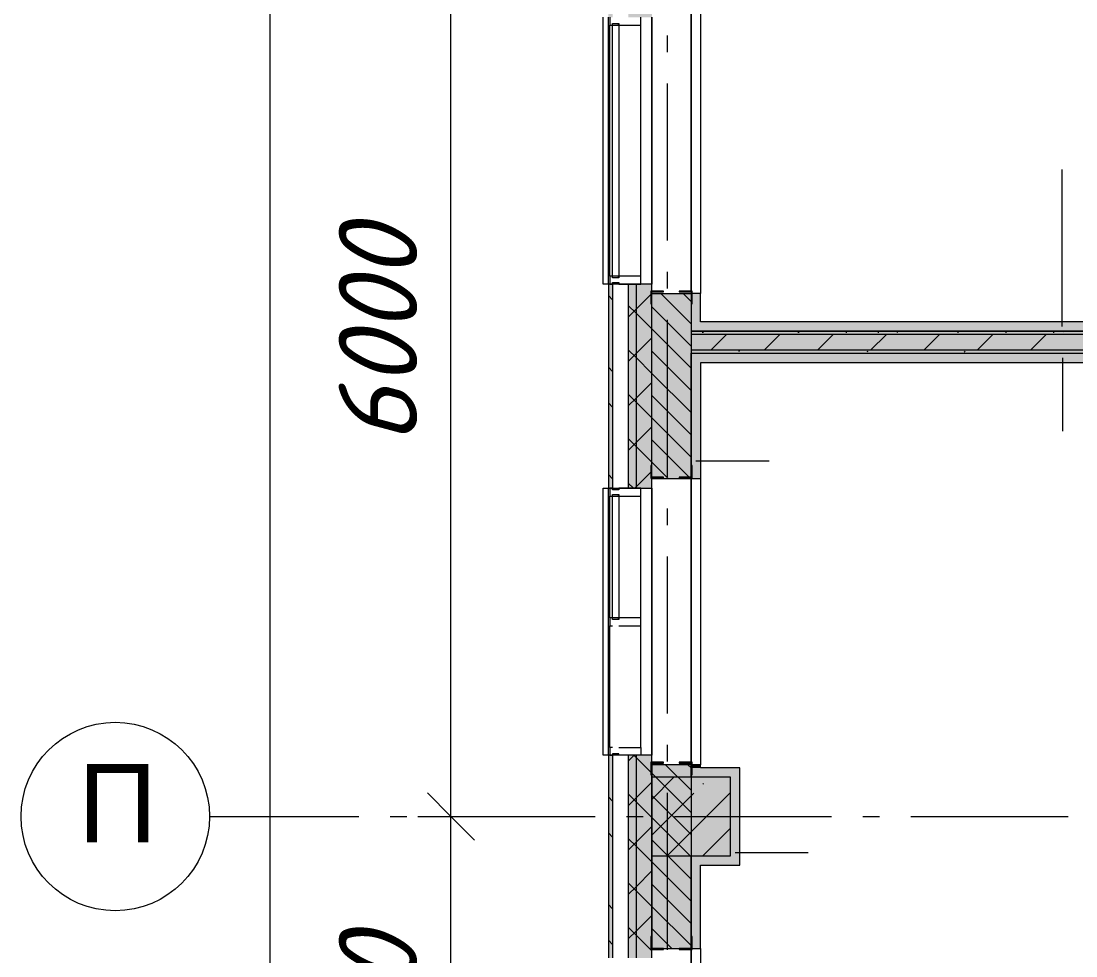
# Model space of a CAD drawing. Header units: millimetres. Extents: x -537608 to 253996, y -217170 to 186033.
# Drawn here: x -320993 to -314275, y 118934 to 124886 of the extents above; entities that cross this region are included whole.
import ezdxf

# ---------------------------------------------------------------- set-up
doc = ezdxf.new("R2010")
doc.units = ezdxf.units.MM
doc.layers.add('PDF _Геометрия', color=7, linetype='Continuous')
doc.layers.add('PDF _Текст', color=7, linetype='Continuous')
doc.layers.add('PDF _Сплошная заливка', color=7, linetype='Continuous', true_color=0xffffff)
doc.styles.add('PDF ArialMT', font='arial.ttf')
doc.styles.add('PDF ISOCPEUR Italic', font='isocpeui.ttf')

msp = doc.modelspace()

# ---------------------------------------------------------------- hatches: boundary and pattern name
at = {"layer": 'PDF _Сплошная заливка', "transparency": 33554559}
h = msp.add_hatch(color=256, dxfattribs=at)
h.paths.add_polyline_path([(-317226.1745, 91171.2657), (-317226.1745, 100422.2895), (-317253.1726, 100422.2895), (-317253.1726, 91171.2657)], flags=0)
h.paths.add_polyline_path([(-317226.1745, 102122.2896), (-317226.1745, 105221.2638), (-317253.1726, 105221.2638), (-317253.1726, 102122.2896)], flags=0)
h.paths.add_polyline_path([(-317226.1745, 106921.2639), (-317226.1745, 108375.063), (-317253.1726, 108375.063), (-317253.1726, 106921.2639)], flags=0)
h.paths.add_polyline_path([(-317226.1745, 110075.063), (-317226.1745, 111221.2632), (-317253.1726, 111221.2632), (-317253.1726, 110075.063)], flags=0)
h.paths.add_polyline_path([(-317226.1745, 112921.2633), (-317226.1745, 114221.2618), (-317253.1726, 114221.2618), (-317253.1726, 112921.2633)], flags=0)
h.paths.add_polyline_path([(-317226.1745, 115921.2619), (-317226.1745, 117221.2605), (-317253.1726, 117221.2605), (-317253.1726, 115921.2619)], flags=0)
h.paths.add_polyline_path([(-317253.1726, 118921.2605), (-317226.1745, 118921.2605), (-317226.1745, 120211.2608), (-317253.1726, 120211.2608), (-317253.1726, 119479.1985)], flags=0)
h.paths.add_polyline_path([(-317226.1745, 121911.2609), (-317226.1745, 123211.2594), (-317253.1726, 123211.2594), (-317253.1726, 121911.2609)], flags=0)
h.paths.add_polyline_path([(-317226.1745, 124911.2595), (-317226.1745, 126221.259), (-317253.1726, 126221.259), (-317253.1726, 124911.2595)], flags=0)
h.paths.add_polyline_path([(-317226.1745, 127921.2597), (-317226.1745, 129221.2593), (-317253.1726, 129221.2593), (-317253.1726, 127921.2597)], flags=0)
h.paths.add_polyline_path([(-317253.1726, 130921.2596), (-317226.1745, 130921.2596), (-317226.1745, 132321.2581), (-317253.1726, 132321.2581), (-317253.1726, 132222.2807)], flags=0)
h.paths.add_polyline_path([(-317226.1745, 134021.2585), (-317226.1745, 135221.2584), (-317253.1726, 135221.2584), (-317253.1726, 134021.2585)], flags=0)
h.paths.add_polyline_path([(-317226.1745, 136921.2575), (-317226.1745, 138221.2584), (-317253.1726, 138221.2584), (-317253.1726, 136921.2575)], flags=0)
h.paths.add_polyline_path([(-317226.1745, 139921.2574), (-317226.1745, 141348.2576), (-317253.1726, 141348.2576), (-317253.1726, 139921.2574)], flags=0)
h = msp.add_hatch(color=256, dxfattribs=at)
h.paths.add_polyline_path([(-317076.174, 91321.2663), (-317076.174, 100422.2895), (-317126.1742, 100422.2895), (-317126.1742, 91321.2663)], flags=0)
h.paths.add_polyline_path([(-317126.1742, 102122.2896), (-317076.174, 102122.2896), (-317076.174, 105221.2638), (-317126.1742, 105221.2638), (-317126.1742, 102488.423)], flags=0)
h.paths.add_polyline_path([(-317076.174, 106921.2639), (-317076.174, 108375.063), (-317126.1742, 108375.063), (-317126.1742, 106921.2639)], flags=0)
h.paths.add_polyline_path([(-317076.174, 110075.063), (-317076.174, 111221.2632), (-317126.1742, 111221.2632), (-317126.1742, 110075.063)], flags=0)
h.paths.add_polyline_path([(-317076.174, 112921.2633), (-317076.174, 114221.2618), (-317126.1742, 114221.2618), (-317126.1742, 112921.2633)], flags=0)
h.paths.add_polyline_path([(-317126.1742, 115921.2619), (-317076.174, 115921.2619), (-317076.174, 117221.2605), (-317126.1742, 117221.2605), (-317126.1742, 116647.4015)], flags=0)
h.paths.add_polyline_path([(-317076.174, 118921.2605), (-317076.174, 120211.2608), (-317126.1742, 120211.2608), (-317126.1742, 118921.2605)], flags=0)
h.paths.add_polyline_path([(-317076.174, 121911.2609), (-317076.174, 123211.2594), (-317126.1742, 123211.2594), (-317126.1742, 121911.2609)], flags=0)
h.paths.add_polyline_path([(-317076.174, 124911.2595), (-317076.174, 126221.259), (-317126.1742, 126221.259), (-317126.1742, 124911.2595)], flags=0)
h.paths.add_polyline_path([(-317076.174, 127921.2597), (-317076.174, 129221.2593), (-317126.1742, 129221.2593), (-317126.1742, 127921.2597)], flags=0)
h.paths.add_polyline_path([(-317126.1742, 130921.2596), (-317076.174, 130921.2596), (-317076.174, 132321.2581), (-317126.1742, 132321.2581), (-317126.1742, 132222.2807)], flags=0)
h.paths.add_polyline_path([(-317076.174, 134021.2585), (-317076.174, 135221.2584), (-317126.1742, 135221.2584), (-317126.1742, 134021.2585)], flags=0)
h.paths.add_polyline_path([(-317076.174, 136921.2575), (-317076.174, 138221.2584), (-317126.1742, 138221.2584), (-317126.1742, 136921.2575)], flags=0)
h.paths.add_polyline_path([(-317076.174, 139921.2574), (-317076.174, 141221.257), (-317126.1742, 141221.257), (-317126.1742, 139921.2574)], flags=0)
h = msp.add_hatch(color=256, dxfattribs=at)
h.paths.add_polyline_path([(-317076.174, 91421.2666), (-316976.1736, 91421.2666), (-316976.1736, 100422.2895), (-317076.174, 100422.2895), (-317076.174, 92577.1358)], flags=0)
h.paths.add_polyline_path([(-316976.1736, 102122.2896), (-316976.1736, 105221.2638), (-317076.174, 105221.2638), (-317076.174, 102122.2896)], flags=0)
h.paths.add_polyline_path([(-316976.1736, 106921.2639), (-316976.1736, 108375.063), (-317076.174, 108375.063), (-317076.174, 106921.2639)], flags=0)
h.paths.add_polyline_path([(-316976.1736, 110075.063), (-316976.1736, 111221.2632), (-317076.174, 111221.2632), (-317076.174, 110075.063)], flags=0)
h.paths.add_polyline_path([(-316976.1736, 112921.2633), (-316976.1736, 114221.2618), (-317076.174, 114221.2618), (-317076.174, 112921.2633)], flags=0)
h.paths.add_polyline_path([(-317076.174, 115921.2619), (-316976.1736, 115921.2619), (-316976.1736, 117221.2605), (-317076.174, 117221.2605), (-317076.174, 116647.4015)], flags=0)
h.paths.add_polyline_path([(-317076.174, 118921.2605), (-316976.1736, 118921.2605), (-316976.1736, 120211.2608), (-317076.174, 120211.2608), (-317076.174, 119479.1985)], flags=0)
h.paths.add_polyline_path([(-316976.1736, 121911.2609), (-316976.1736, 123211.2594), (-317076.174, 123211.2594), (-317076.174, 121911.2609)], flags=0)
h.paths.add_polyline_path([(-316976.1736, 124911.2595), (-316976.1736, 126221.259), (-317076.174, 126221.259), (-317076.174, 124911.2595)], flags=0)
h.paths.add_polyline_path([(-316976.1736, 127921.2597), (-316976.1736, 129221.2593), (-317076.174, 129221.2593), (-317076.174, 127921.2597)], flags=0)
h.paths.add_polyline_path([(-317076.174, 130921.2596), (-316976.1736, 130921.2596), (-316976.1736, 132321.2581), (-317076.174, 132321.2581), (-317076.174, 131570.9112)], flags=0)
h.paths.add_polyline_path([(-316976.1736, 134021.2585), (-316976.1736, 135221.2584), (-317076.174, 135221.2584), (-317076.174, 134021.2585)], flags=0)
h.paths.add_polyline_path([(-316976.1736, 136921.2575), (-316976.1736, 138221.2584), (-317076.174, 138221.2584), (-317076.174, 136921.2575)], flags=0)
h.paths.add_polyline_path([(-317076.174, 139921.2574), (-316976.1736, 139921.2574), (-316976.1736, 141171.2584), (-317076.174, 141171.2584), (-317076.174, 140009.7201)], flags=0)
h = msp.add_hatch(color=256, dxfattribs=at)
h.paths.add_polyline_path([(-316726.1726, 111081.2631), (-316726.1726, 111161.2626), (-316976.1736, 111161.2626), (-316976.1736, 111081.2631), (-316761.8514, 111081.2631)], flags=0)
h.paths.add_polyline_path([(-316761.8514, 112981.2618), (-316726.1726, 112981.2618), (-316726.1726, 114161.2633), (-316976.1736, 114161.2633), (-316976.1736, 112981.2618)], flags=0)
h.paths.add_polyline_path([(-316726.1726, 115981.2604), (-316726.1726, 117161.262), (-316976.1736, 117161.262), (-316976.1736, 115981.2604), (-316761.8514, 115981.2604)], flags=0)
h.paths.add_polyline_path([(-316976.1736, 118981.2612), (-316726.1726, 118981.2612), (-316726.1726, 120151.2601), (-316976.1736, 120151.2601), (-316976.1736, 119479.1985)], flags=0)
h.paths.add_polyline_path([(-316761.8514, 121971.2593), (-316726.1726, 121971.2593), (-316726.1726, 123151.2609), (-316976.1736, 123151.2609), (-316976.1736, 121971.2593)], flags=0)
h.paths.add_polyline_path([(-316761.8514, 124971.2602), (-316726.1726, 124971.2602), (-316726.1726, 125571.2603), (-316976.1736, 125571.2603), (-316976.1736, 124971.2602)], flags=0)
h.paths.add_polyline_path([(-316938.0405, 126071.2601), (-316726.1726, 126071.2601), (-316726.1726, 126161.2605), (-316976.1736, 126161.2605), (-316976.1736, 126071.2601)], flags=0)
h.paths.add_polyline_path([(-316726.1726, 127981.2592), (-316726.1726, 128571.2589), (-316976.1736, 128571.2589), (-316976.1736, 127981.2592), (-316761.8514, 127981.2592)], flags=0)
h.paths.add_polyline_path([(-316761.8514, 129071.2587), (-316726.1726, 129071.2587), (-316726.1726, 129161.2597), (-316976.1736, 129161.2597), (-316976.1736, 129071.2587), (-316938.0405, 129071.2587)], flags=0)
h.paths.add_polyline_path([(-316726.1726, 130981.2592), (-316726.1726, 131570.9112), (-316976.1736, 131570.9112), (-316976.1736, 130981.2592), (-316761.8514, 130981.2592)], flags=0)
h.paths.add_polyline_path([(-316726.1726, 132070.9115), (-316726.1726, 132261.2584), (-316976.1736, 132261.2584), (-316976.1736, 132070.9115), (-316761.8514, 132070.9115)], flags=0)
h.paths.add_polyline_path([(-316976.1736, 134081.2588), (-316726.1726, 134081.2588), (-316726.1726, 135161.2582), (-316976.1736, 135161.2582), (-316976.1736, 135054.0767)], flags=0)
h.paths.add_polyline_path([(-316976.1736, 136981.2584), (-316726.1726, 136981.2584), (-316726.1726, 138161.258), (-316976.1736, 138161.258), (-316976.1736, 137885.8726)], flags=0)
h.paths.add_polyline_path([(-316976.1736, 139981.2575), (-316726.1726, 139981.2575), (-316726.1726, 140571.2577), (-316976.1736, 140571.2577), (-316976.1736, 140009.7201)], flags=0)
at = {"layer": 'PDF _Сплошная заливка', "true_color": 0xff7d7d, "transparency": 33554559}
h = msp.add_hatch(color=11, dxfattribs=at)
h.paths.add_polyline_path([(-309606.1745, 122911.2604), (-309606.1745, 122971.2611), (-309726.1801, 122971.2611), (-309726.1801, 122911.2604)], flags=0)
h.paths.add_polyline_path([(-311752.6347, 122911.2604), (-310926.1761, 122911.2604), (-310926.1761, 122971.2611), (-316726.1726, 122971.2611), (-316726.1726, 122911.2604), (-315092.1153, 122911.2604)], flags=0)
at = {"layer": 'PDF _Сплошная заливка', "transparency": 33554559}
h = msp.add_hatch(color=256, dxfattribs=at)
h.paths.add_polyline_path([(-309176.178, 122891.2595), (-309176.178, 122911.2604), (-309726.1801, 122911.2604), (-309726.1801, 122891.2595), (-309248.0263, 122891.2595)], flags=0)
h.paths.add_polyline_path([(-310926.1761, 122891.2595), (-310926.1761, 122911.2604), (-316726.1726, 122911.2604), (-316726.1726, 122891.2595), (-311752.6347, 122891.2595)], flags=0)
h = msp.add_hatch(color=256, dxfattribs=at)
h.paths.add_polyline_path([(-309176.178, 122791.2591), (-309176.178, 122891.2595), (-309726.1801, 122891.2595), (-309726.1801, 122791.2591), (-309248.0263, 122791.2591)], flags=0)
h.paths.add_polyline_path([(-311752.6347, 122791.2591), (-310926.1761, 122791.2591), (-310926.1761, 122891.2595), (-316726.1726, 122891.2595), (-316726.1726, 122791.2591), (-315092.1153, 122791.2591)], flags=0)
h = msp.add_hatch(color=256, dxfattribs=at)
h.paths.add_polyline_path([(-309536.1777, 122771.2603), (-309176.178, 122771.2603), (-309176.178, 122791.2591), (-309536.1777, 122791.2591)], flags=0)
h.paths.add_polyline_path([(-309726.1801, 122771.2603), (-309636.1781, 122771.2603), (-309636.1781, 122791.2591), (-309726.1801, 122791.2591)], flags=0)
h.paths.add_polyline_path([(-310926.1761, 122771.2603), (-310926.1761, 122791.2591), (-316726.1726, 122791.2591), (-316726.1726, 122771.2603), (-311752.6347, 122771.2603)], flags=0)
at = {"layer": 'PDF _Сплошная заливка', "true_color": 0xff7d7d, "transparency": 33554559}
h = msp.add_hatch(color=11, dxfattribs=at)
h.paths.add_polyline_path([(-309726.1801, 122711.2596), (-309656.1747, 122711.2596), (-309656.1747, 122771.2603), (-309726.1801, 122771.2603)], flags=0)
h.paths.add_polyline_path([(-311752.6347, 122711.2596), (-310926.1761, 122711.2596), (-310926.1761, 122771.2603), (-316726.1726, 122771.2603), (-316726.1726, 122711.2596), (-315092.1153, 122711.2596)], flags=0)
h = msp.add_hatch(color=11, dxfattribs=at)
h.paths.add_polyline_path([(-316666.1741, 117131.2606), (-316666.1741, 117161.262), (-316726.1726, 117161.262), (-316726.1726, 117131.2606)], flags=0)
h.paths.add_polyline_path([(-316726.1726, 118981.2612), (-316666.1741, 118981.2612), (-316666.1741, 119571.2609), (-316726.1726, 119571.2609), (-316726.1726, 119479.1985)], flags=0)

# ---------------------------------------------------------------- linework, layer by layer
at = {"layer": 'PDF _Геометрия', "lineweight": 9}
for p, q in [((-319407.7107, 91281.2687), (-319407.7107, 179161.2487)), ((-318255.5016, 119821.2597), (-318255.5016, 125821.2602)), ((-316726.1726, 124971.2602), (-316726.1726, 123167.2595)), ((-316726.1726, 123167.2595), (-316726.1726, 124971.2602)), ((-316666.1741, 124971.2602), (-316666.1741, 123151.2609)), ((-317253.1726, 123211.2594), (-317253.1726, 124911.2595)), ((-317243.1743, 124911.2595), (-317243.1743, 124861.2593)), ((-317046.179, 124861.2593), (-317046.179, 124911.2595)), ((-316976.1736, 124911.2595), (-316976.1736, 123211.2594)), ((-316976.1736, 123211.2594), (-316976.1736, 124911.2595)), ((-317243.1743, 124861.2593), (-317226.1745, 124861.2593)), ((-317243.1743, 123261.2596), (-317243.1743, 124861.2593)), ((-317226.1745, 124871.2598), (-317186.1727, 124871.2598)), ((-317226.1745, 124861.2593), (-317226.1745, 124871.2598)), ((-317226.1745, 124861.2593), (-317186.1727, 124861.2593)), ((-317226.1745, 123261.2596), (-317226.1745, 124861.2593)), ((-317186.1727, 124871.2598), (-317186.1727, 124861.2593)), ((-317186.1727, 124861.2593), (-317046.179, 124861.2593)), ((-317186.1727, 124861.2593), (-317186.1727, 123261.2596)), ((-317046.179, 123261.2596), (-317046.179, 124861.2593)), ((-314363.2458, 122941.2596), (-314363.2458, 123941.2592)), ((-317226.1745, 123211.2594), (-317253.1726, 123211.2594)), ((-317253.1726, 123211.2594), (-317253.1726, 121911.2609)), ((-317226.1745, 123261.2596), (-317243.1743, 123261.2596)), ((-317243.1743, 123261.2596), (-317243.1743, 123211.2594)), ((-317243.1743, 123211.2594), (-317226.1745, 123211.2594)), ((-317226.1745, 123251.2591), (-317226.1745, 123261.2596)), ((-317186.1727, 123261.2596), (-317226.1745, 123261.2596)), ((-317186.1727, 123251.2591), (-317226.1745, 123251.2591)), ((-317226.1745, 123211.2594), (-317226.1745, 123221.2599)), ((-317226.1745, 123221.2599), (-317186.1727, 123221.2599)), ((-317126.1742, 123211.2594), (-317226.1745, 123211.2594)), ((-317226.1745, 123211.2594), (-317226.1745, 121911.2609)), ((-317046.179, 123261.2596), (-317186.1727, 123261.2596)), ((-317186.1727, 123261.2596), (-317186.1727, 123251.2591)), ((-317186.1727, 123221.2599), (-317186.1727, 123211.2594)), ((-317186.1727, 123211.2594), (-317046.179, 123211.2594)), ((-317076.174, 123211.2594), (-317126.1742, 123211.2594)), ((-317126.1742, 123211.2594), (-317126.1742, 121911.2609)), ((-316976.1736, 123211.2594), (-317076.174, 123211.2594)), ((-317076.174, 123211.2594), (-317076.174, 121911.2609)), ((-317046.179, 123211.2594), (-317046.179, 123261.2596)), ((-316976.1736, 123208.8029), (-316978.6366, 123211.2594)), ((-316976.1736, 121911.2609), (-316976.1736, 123211.2594)), ((-317076.174, 123051.4456), (-316976.1736, 123151.4439)), ((-316976.1736, 121971.2593), (-316976.1736, 123151.2609)), ((-316976.1736, 123151.2609), (-316726.1726, 123151.2609)), ((-316726.1726, 122958.8041), (-316918.6294, 123151.2609)), ((-316726.1726, 123100.2251), (-316777.2149, 123151.2609)), ((-316726.1726, 123151.2609), (-316726.1726, 122971.2611)), ((-316666.1741, 123151.2609), (-316726.1726, 123151.2609)), ((-316726.1726, 123151.2609), (-316726.1726, 122971.2611)), ((-316666.1741, 122971.2611), (-316666.1741, 123151.2609)), ((-317076.174, 123025.9612), (-317126.1742, 123075.9613)), ((-317126.1742, 123001.4455), (-317076.174, 123051.4456)), ((-316976.1736, 122925.9607), (-317076.174, 123025.9612)), ((-316726.1726, 122817.383), (-316976.1736, 123067.3818)), ((-316726.1726, 122971.2611), (-316726.1726, 122911.2604)), ((-316726.1726, 122971.2611), (-316726.1726, 122911.2604)), ((-310926.1761, 122971.2611), (-316666.1741, 122971.2611)), ((-316726.1726, 122675.962), (-316976.1736, 122925.9607)), ((-310926.1761, 122911.2604), (-316726.1726, 122911.2604)), ((-316726.1726, 122911.2604), (-316726.1726, 122891.2595)), ((-316726.1726, 122911.2604), (-310926.1761, 122911.2604)), ((-310926.1761, 122891.2595), (-316726.1726, 122891.2595)), ((-316726.1726, 122891.2595), (-316726.1726, 122791.2591)), ((-316600.9741, 122791.2591), (-316500.9737, 122891.2595)), ((-316261.5567, 122791.2591), (-316161.5563, 122891.2595)), ((-315922.1478, 122791.2591), (-315822.1475, 122891.2595)), ((-315582.739, 122791.2591), (-315482.7386, 122891.2595)), ((-315243.3216, 122791.2591), (-315143.3212, 122891.2595)), ((-314903.9128, 122791.2591), (-314803.9124, 122891.2595)), ((-314564.504, 122791.2591), (-314464.5036, 122891.2595)), ((-317076.174, 122768.6014), (-316976.1736, 122868.6018)), ((-317076.174, 122743.119), (-317126.1742, 122793.1193)), ((-317126.1742, 122718.6012), (-317076.174, 122768.6014)), ((-316976.1736, 122643.1187), (-317076.174, 122743.119)), ((-316726.1726, 122534.5409), (-316976.1736, 122784.5397)), ((-310926.1761, 122791.2591), (-316726.1726, 122791.2591)), ((-316726.1726, 122791.2591), (-316726.1726, 122771.2603)), ((-316726.1726, 122771.2603), (-310926.1761, 122771.2603)), ((-316726.1726, 122771.2603), (-316726.1726, 122711.2596)), ((-316726.1726, 122711.2596), (-316726.1726, 122771.2603)), ((-316726.1726, 122771.2603), (-310926.1761, 122771.2603)), ((-314361.0585, 122741.2611), (-314361.0585, 122275.11)), ((-316726.1726, 122711.2596), (-316726.1726, 121971.2593)), ((-316726.1726, 121971.2593), (-316726.1726, 122711.2596)), ((-310926.1761, 122711.2596), (-316666.1741, 122711.2596)), ((-316666.1741, 122711.2596), (-316666.1741, 121971.2593)), ((-316726.1726, 122393.1177), (-316976.1736, 122643.1187)), ((-317076.174, 122485.7593), (-316976.1736, 122585.7597)), ((-317076.174, 122460.2769), (-317126.1742, 122510.275)), ((-317126.1742, 122435.7591), (-317076.174, 122485.7593)), ((-316726.1726, 122251.6967), (-316976.1736, 122501.6976)), ((-316976.1736, 122360.2766), (-317076.174, 122460.2769)), ((-316726.1726, 122110.2756), (-316976.1736, 122360.2766)), ((-317076.174, 122202.9172), (-316976.1736, 122302.9175)), ((-317076.174, 122177.4326), (-317126.1742, 122227.4329)), ((-317126.1742, 122152.917), (-317076.174, 122202.9172)), ((-316728.584, 121971.2593), (-316976.1736, 122218.8555)), ((-316976.1736, 122077.4323), (-317076.174, 122177.4326)), ((-316870.0071, 121971.2593), (-316976.1736, 122077.4323)), ((-316696.1777, 122086.2034), (-316230.0288, 122086.2034)), ((-317076.174, 121920.0751), (-316976.1736, 122020.0733)), ((-317092.8465, 121911.2609), (-317126.1742, 121944.5907)), ((-316726.1726, 121971.2593), (-316976.1736, 121971.2593)), ((-316666.1741, 121971.2593), (-316726.1726, 121971.2593)), ((-316726.1726, 121971.2593), (-316726.1726, 120167.2608)), ((-316726.1726, 120167.2608), (-316726.1726, 121971.2593)), ((-316666.1741, 121971.2593), (-316666.1741, 120151.2601)), ((-317253.1726, 121911.2609), (-317226.1745, 121911.2609)), ((-317253.1726, 120211.2608), (-317253.1726, 121911.2609)), ((-317226.1745, 121911.2609), (-317243.1743, 121911.2609)), ((-317243.1743, 121911.2609), (-317243.1743, 121861.2606)), ((-317226.1745, 121911.2609), (-317126.1742, 121911.2609)), ((-317226.1745, 121901.2604), (-317226.1745, 121911.2609)), ((-317186.1727, 121901.2604), (-317226.1745, 121901.2604)), ((-317226.1745, 121871.2612), (-317186.1727, 121871.2612)), ((-317226.1745, 121861.2606), (-317226.1745, 121871.2612)), ((-317046.179, 121911.2609), (-317186.1727, 121911.2609)), ((-317186.1727, 121911.2609), (-317186.1727, 121901.2604)), ((-317186.1727, 121871.2612), (-317186.1727, 121861.2606)), ((-317126.1742, 121911.2609), (-317076.174, 121911.2609)), ((-317084.9925, 121911.2609), (-317076.174, 121920.0751)), ((-317076.174, 121911.2609), (-316976.1736, 121911.2609)), ((-317046.179, 121861.2606), (-317046.179, 121911.2609)), ((-316976.1736, 121911.2609), (-316976.1736, 120211.2608)), ((-316976.1736, 120211.2608), (-316976.1736, 121911.2609)), ((-317243.1743, 121086.2598), (-317243.1743, 121861.2606)), ((-317243.1743, 121861.2606), (-317226.1745, 121861.2606)), ((-317226.1745, 121861.2606), (-317186.1727, 121861.2606)), ((-317226.1745, 121086.2598), (-317226.1745, 121861.2606)), ((-317186.1727, 121861.2606), (-317186.1727, 121086.2598)), ((-317186.1727, 121861.2606), (-317046.179, 121861.2606)), ((-317046.179, 121086.2598), (-317046.179, 121861.2606)), ((-317226.1745, 121086.2598), (-317243.1743, 121086.2598)), ((-317243.1743, 121086.2598), (-317243.1743, 121036.2596)), ((-317186.1727, 121086.2598), (-317226.1745, 121086.2598)), ((-317226.1745, 121076.2615), (-317226.1745, 121086.2598)), ((-317186.1727, 121076.2615), (-317226.1745, 121076.2615)), ((-317046.179, 121086.2598), (-317186.1727, 121086.2598)), ((-317186.1727, 121086.2598), (-317186.1727, 121076.2615)), ((-317046.179, 121036.2596), (-317046.179, 121086.2598)), ((-317243.1743, 120261.2609), (-317243.1743, 121036.2596)), ((-317243.1743, 121036.2596), (-317226.1745, 121036.2596)), ((-317186.1727, 121036.2596), (-317046.179, 121036.2596)), ((-317046.179, 120261.2609), (-317046.179, 121036.2596)), ((-317226.1745, 120261.2609), (-317243.1743, 120261.2609)), ((-317243.1743, 120261.2609), (-317243.1743, 120211.2608)), ((-317186.1727, 120261.2609), (-317046.179, 120261.2609)), ((-317046.179, 120261.2609), (-317046.179, 120211.2608)), ((-317226.1745, 120211.2608), (-317253.1726, 120211.2608)), ((-317253.1726, 120211.2608), (-317253.1726, 118921.2605)), ((-317243.1743, 120211.2608), (-317226.1745, 120211.2608)), ((-317186.1727, 120221.2612), (-317226.1745, 120221.2612)), ((-317226.1745, 120221.2612), (-317226.1745, 120211.2608)), ((-317126.1742, 120211.2608), (-317226.1745, 120211.2608)), ((-317226.1745, 120211.2608), (-317226.1745, 118921.2605)), ((-317186.1727, 120211.2608), (-317186.1727, 120221.2612)), ((-317046.179, 120211.2608), (-317186.1727, 120211.2608)), ((-317126.1742, 120173.0178), (-317087.9377, 120211.2608)), ((-317076.174, 120211.2608), (-317126.1742, 120211.2608)), ((-317126.1742, 120211.2608), (-317126.1742, 118921.2605)), ((-317076.174, 120197.5357), (-317089.9012, 120211.2608)), ((-316976.1736, 120211.2608), (-317076.174, 120211.2608)), ((-317076.174, 120211.2608), (-317076.174, 118921.2605)), ((-316976.1736, 120097.5353), (-317076.174, 120197.5357)), ((-316976.1736, 118921.2605), (-316976.1736, 120211.2608)), ((-316726.1726, 120151.2601), (-316976.1736, 120151.2601)), ((-316976.1736, 120151.2601), (-316976.1736, 118981.2612)), ((-316726.1726, 119988.9554), (-316888.4795, 120151.2601)), ((-316726.1726, 120130.3764), (-316747.0562, 120151.2601)), ((-316726.1726, 120131.2613), (-316726.1726, 120151.2601)), ((-316666.1741, 120151.2601), (-316726.1726, 120151.2601)), ((-316726.1726, 120151.2601), (-316726.1726, 120131.2613)), ((-316726.1726, 120071.2607), (-316726.1726, 120131.2613)), ((-316726.1726, 120131.2613), (-316726.1726, 119571.2609)), ((-316666.1741, 120131.2613), (-316666.1741, 120151.2601)), ((-316476.1803, 120131.2613), (-316666.1741, 120131.2613)), ((-316416.1732, 120131.2613), (-316476.1803, 120131.2613)), ((-316416.1732, 119571.2609), (-316416.1732, 120131.2613)), ((-316726.1726, 119847.5344), (-316976.1736, 120097.5353)), ((-316976.1736, 119930.6297), (-316835.5427, 120071.2607)), ((-316476.1803, 120071.2607), (-316976.1736, 120071.2607)), ((-316976.1736, 120071.2607), (-316976.1736, 119571.2609)), ((-316476.1803, 120071.2607), (-316726.1726, 120071.2607)), ((-316476.1803, 119571.2609), (-316476.1803, 120071.2607)), ((-316476.1803, 119571.2609), (-316476.1803, 120071.2607)), ((-317076.174, 119940.1759), (-316976.1736, 120040.1763)), ((-316650.9657, 120027.743), (-316646.2205, 120032.486)), ((-317076.174, 119914.6914), (-317126.1742, 119964.6916)), ((-317126.1742, 119890.1757), (-317076.174, 119940.1759)), ((-316976.1736, 119702.5329), (-316707.9931, 119970.7199)), ((-316726.1726, 119706.1133), (-316976.1736, 119956.1143)), ((-316879.351, 119571.2609), (-316476.1803, 119974.4337)), ((-316976.1736, 119814.691), (-317076.174, 119914.6914)), ((-318467.6364, 119821.2597), (-318255.5016, 119821.2597)), ((-318255.5016, 116821.2611), (-318255.5016, 119821.2597)), ((-318255.5016, 119821.2597), (-318015.499, 119821.2597)), ((-316726.1726, 119564.6923), (-316976.1736, 119814.691)), ((-317076.174, 119657.3317), (-316976.1736, 119757.3321)), ((-316651.2498, 119571.2609), (-316479.892, 119742.6209)), ((-317076.174, 119631.8494), (-317126.1742, 119681.8495)), ((-317126.1742, 119607.3336), (-317076.174, 119657.3317)), ((-316726.1726, 119423.2712), (-316976.1736, 119673.27)), ((-316976.1736, 119531.8489), (-317076.174, 119631.8494)), ((-316446.1767, 119593.1651), (-315980.0278, 119593.1651)), ((-316976.1736, 119571.2609), (-316476.1803, 119571.2609)), ((-316726.1726, 119281.8501), (-316976.1736, 119531.8489)), ((-316726.1726, 119571.2609), (-316726.1726, 118981.2612)), ((-316726.1726, 118981.2612), (-316726.1726, 119571.2609)), ((-316726.1726, 119571.2609), (-316666.1741, 119571.2609)), ((-316666.1741, 119571.2609), (-316476.1803, 119571.2609)), ((-316416.1732, 119511.2602), (-316416.1732, 119571.2609)), ((-317076.174, 119374.4895), (-316976.1736, 119474.49)), ((-316666.1741, 118981.2612), (-316666.1741, 119511.2602)), ((-316666.1741, 119511.2602), (-316416.1732, 119511.2602)), ((-317076.174, 119349.0072), (-317126.1742, 119399.0074)), ((-316726.1726, 119140.429), (-316976.1736, 119390.4279)), ((-317126.1742, 119324.4894), (-317076.174, 119374.4895)), ((-316976.1736, 119249.0068), (-317076.174, 119349.0072)), ((-316726.1726, 118999.0059), (-316976.1736, 119249.0068)), ((-317076.174, 119091.6474), (-316976.1736, 119191.6478)), ((-317076.174, 119066.1651), (-317126.1742, 119116.1632)), ((-317126.1742, 119041.6473), (-317076.174, 119091.6474)), ((-316976.1736, 118966.1647), (-317076.174, 119066.1651)), ((-316849.8555, 118981.2612), (-316976.1736, 119107.5858)), ((-316976.1736, 118981.2612), (-316726.1726, 118981.2612)), ((-316726.1726, 118981.2612), (-316666.1741, 118981.2612)), ((-316666.1741, 118981.2612), (-316666.1741, 117161.262)), ((-316726.1726, 118975.2609), (-316726.1726, 117167.2623)), ((-316726.1726, 117167.2623), (-316726.1726, 118975.2609))]:
    msp.add_line(p, q, dxfattribs=at)
at = {"layer": 'PDF _Геометрия', "color": 253, "lineweight": 9, "true_color": 0xaaaaaa}
for p, q in [((-317286.173, 123211.2594), (-317286.173, 124911.2595)), ((-317188.1792, 124861.2593), (-317188.1792, 124871.2598)), ((-316876.1732, 124689.1694), (-316876.1732, 124795.0022)), ((-316876.1732, 123489.1691), (-316876.1732, 124489.1708)), ((-316876.1732, 123183.3378), (-316876.1732, 123289.1705)), ((-317253.1726, 123211.2594), (-317286.173, 123211.2594)), ((-317188.1792, 123251.2591), (-317188.1792, 123261.2596)), ((-317188.1792, 123211.2594), (-317188.1792, 123221.2599)), ((-316876.1732, 121983.3374), (-316876.1732, 122983.337)), ((-317286.173, 120211.2608), (-317286.173, 121911.2609)), ((-317286.173, 121911.2609), (-317253.1726, 121911.2609)), ((-317188.1792, 121901.2604), (-317188.1792, 121911.2609)), ((-317188.1792, 121861.2606), (-317188.1792, 121871.2612)), ((-316876.1732, 121677.504), (-316876.1732, 121783.3367)), ((-316876.1732, 120477.5036), (-316876.1732, 121477.5032)), ((-317188.1792, 121076.2615), (-317188.1792, 121086.2598)), ((-316876.1732, 120171.6701), (-316876.1732, 120277.505)), ((-317253.1726, 120211.2608), (-317286.173, 120211.2608)), ((-317188.1792, 120211.2608), (-317188.1792, 120221.2612)), ((-316876.1732, 118971.6698), (-316876.1732, 119971.6715)), ((-319793.4941, 119821.2597), (-318843.1719, 119821.2597)), ((-318643.1711, 119821.2597), (-318537.3404, 119821.2597)), ((-318337.3397, 119821.2597), (-317337.3359, 119821.2597)), ((-317137.3351, 119821.2597), (-317031.5045, 119821.2597)), ((-316831.5037, 119821.2597), (-315831.5085, 119821.2597)), ((-315631.5077, 119821.2597), (-315525.6685, 119821.2597)), ((-315325.6677, 119821.2597), (-314325.6725, 119821.2597))]:
    msp.add_line(p, q, dxfattribs=at)
at = {"layer": 'PDF _Геометрия', "color": 253, "lineweight": 20, "true_color": 0xaaaaaa}
for p, q in [((-316901.1733, 123167.2595), (-316982.176, 123167.2595)), ((-316982.176, 123167.2595), (-316982.176, 123086.2611)), ((-316976.1736, 123086.2611), (-316976.1736, 123161.2592)), ((-316976.1736, 123161.2592), (-316901.1733, 123161.2592)), ((-316901.1733, 123161.2592), (-316901.1733, 123167.2595)), ((-316720.1788, 123167.2595), (-316801.1729, 123167.2595)), ((-316801.1729, 123167.2595), (-316801.1729, 123161.2592)), ((-316801.1729, 123161.2592), (-316726.1726, 123161.2592)), ((-316726.1726, 123161.2592), (-316726.1726, 123086.2611)), ((-316720.1788, 123086.2611), (-316720.1788, 123167.2595)), ((-316982.176, 123086.2611), (-316976.1736, 123086.2611)), ((-316726.1726, 123086.2611), (-316720.1788, 123086.2611)), ((-316976.1736, 122056.2601), (-316982.176, 122056.2601)), ((-316982.176, 122056.2601), (-316982.176, 121975.2595)), ((-316976.1736, 121981.2599), (-316976.1736, 122056.2601)), ((-316720.1788, 122056.2601), (-316726.1726, 122056.2601)), ((-316726.1726, 122056.2601), (-316726.1726, 121981.2599)), ((-316720.1788, 121975.2595), (-316720.1788, 122056.2601)), ((-316982.176, 121975.2595), (-316901.1733, 121975.2595)), ((-316901.1733, 121981.2599), (-316976.1736, 121981.2599)), ((-316901.1733, 121975.2595), (-316901.1733, 121981.2599)), ((-316801.1729, 121981.2599), (-316801.1729, 121975.2595)), ((-316726.1726, 121981.2599), (-316801.1729, 121981.2599)), ((-316801.1729, 121975.2595), (-316720.1788, 121975.2595)), ((-316901.1733, 120167.2608), (-316982.176, 120167.2608)), ((-316982.176, 120167.2608), (-316982.176, 120086.2603)), ((-316976.1736, 120086.2603), (-316976.1736, 120161.2606)), ((-316976.1736, 120161.2606), (-316901.1733, 120161.2606)), ((-316901.1733, 120161.2606), (-316901.1733, 120167.2608)), ((-316720.1788, 120167.2608), (-316801.1729, 120167.2608)), ((-316801.1729, 120167.2608), (-316801.1729, 120161.2606)), ((-316801.1729, 120161.2606), (-316726.1726, 120161.2606)), ((-316726.1726, 120161.2606), (-316726.1726, 120086.2603)), ((-316720.1788, 120086.2603), (-316720.1788, 120167.2608)), ((-316982.176, 120086.2603), (-316976.1736, 120086.2603)), ((-316726.1726, 120086.2603), (-316720.1788, 120086.2603)), ((-316976.1736, 119056.2615), (-316982.176, 119056.2615)), ((-316982.176, 119056.2615), (-316982.176, 118975.2609)), ((-316976.1736, 118981.2612), (-316976.1736, 119056.2615)), ((-316720.1788, 119056.2615), (-316726.1726, 119056.2615)), ((-316726.1726, 119056.2615), (-316726.1726, 118981.2612)), ((-316720.1788, 118975.2609), (-316720.1788, 119056.2615)), ((-316901.1733, 118981.2612), (-316976.1736, 118981.2612)), ((-316901.1733, 118975.2609), (-316901.1733, 118981.2612)), ((-316801.1729, 118981.2612), (-316801.1729, 118975.2609)), ((-316726.1726, 118981.2612), (-316801.1729, 118981.2612)), ((-316982.176, 118975.2609), (-316901.1733, 118975.2609)), ((-316801.1729, 118975.2609), (-316720.1788, 118975.2609))]:
    msp.add_line(p, q, dxfattribs=at)
at = {"layer": 'PDF _Геометрия', "color": 8, "lineweight": 9, "true_color": 0x787878}
for p, q in [((-317226.1745, 123112.0384), (-317253.1726, 123139.0386)), ((-316654.9788, 122905.8177), (-316648.2702, 122905.8177)), ((-316219.8324, 122891.2595), (-316219.8927, 122891.3649)), ((-316045.3742, 122905.8177), (-316038.6743, 122905.8177)), ((-315740.5763, 122905.8177), (-315733.8677, 122905.8177)), ((-315537.3806, 122905.8177), (-315530.672, 122905.8177)), ((-315412.3887, 122910.1107), (-315415.7473, 122904.3042)), ((-315029.3783, 122905.8177), (-315022.6697, 122905.8177)), ((-314724.5804, 122905.8177), (-314717.8718, 122905.8177)), ((-314419.7738, 122905.8177), (-314413.0738, 122905.8177)), ((-314351.5252, 122906.4636), (-314354.2982, 122911.2604)), ((-316421.0991, 122788.5808), (-316424.4491, 122782.7743)), ((-315601.9778, 122784.9337), (-315605.3364, 122779.1272)), ((-315375.2029, 122771.3227), (-315375.2374, 122771.2603)), ((-314981.0574, 122777.6395), (-314984.4074, 122783.446)), ((-317226.1745, 122655.8426), (-317253.1726, 122682.8428)), ((-317226.1745, 122427.7436), (-317253.1726, 122454.7438)), ((-317226.1745, 121971.5457), (-317253.1726, 121998.5459)), ((-317226.1745, 119918.6615), (-317253.1726, 119945.6595)), ((-317226.1745, 119690.5625), (-317253.1726, 119717.5627)), ((-317226.1745, 119234.3646), (-317253.1726, 119261.3648)), ((-317226.1745, 119006.2656), (-317253.1726, 119033.2658))]:
    msp.add_line(p, q, dxfattribs=at)
at = {"layer": 'PDF _Геометрия', "lineweight": 20}
for p, q in [((-318405.5022, 119971.2603), (-318255.5016, 119821.2597)), ((-318255.5016, 119821.2597), (-318105.5011, 119671.2613))]:
    msp.add_line(p, q, dxfattribs=at)
msp.add_circle((-320393.4971, 119821.2607), 599.999, dxfattribs=at)
at = {"layer": 'PDF _Сплошная заливка', "color": 11, "lineweight": 35, "true_color": 0xff7d7d, "transparency": 33554559}
for points in [[(-316666.1741, 122971.2611), (-316666.1741, 123151.2609), (-316726.1726, 122971.2611), (-316726.1726, 123151.2609)], [(-316666.1741, 121971.2593), (-316666.1741, 122711.2596), (-316726.1726, 121971.2593), (-316726.1726, 122711.2596)], [(-316726.1726, 120131.2613), (-316666.1741, 120131.2613), (-316726.1726, 120151.2601), (-316666.1741, 120151.2601)], [(-316476.1803, 120071.2607), (-316476.1803, 120131.2613), (-316726.1726, 120071.2607), (-316726.1726, 120131.2613)], [(-316416.1732, 119571.2609), (-316416.1732, 120131.2613), (-316476.1803, 119571.2609), (-316476.1803, 120131.2613)], [(-316666.1741, 119511.2602), (-316416.1732, 119511.2602), (-316666.1741, 119571.2609), (-316416.1732, 119571.2609)]]:
    msp.add_solid(points, dxfattribs=at)
at = {"layer": 'PDF _Сплошная заливка', "lineweight": 35, "transparency": 33554559}
msp.add_solid([(-316976.1736, 119571.2609), (-316476.1803, 119571.2609), (-316976.1736, 120071.2607), (-316476.1803, 120071.2607)], dxfattribs=at)

# ---------------------------------------------------------------- texts
at = {"layer": 'PDF _Текст', "char_height": 500, "attachment_point": 4, "rotation": 90, "style": 'PDF ISOCPEUR Italic'}
for s, insert in [('6000', (-318721.0132, 122189.1856)), ('3000', (-318721.0132, 117689.1898))]:
    msp.add_mtext(s, dxfattribs=dict(at, insert=insert))
at = {"layer": 'PDF _Текст', "insert": (-320630.8552, 119906.0522), "char_height": 500, "attachment_point": 4, "style": 'PDF ArialMT'}
msp.add_mtext('П', dxfattribs=at)

doc.saveas('drawing.dxf')
